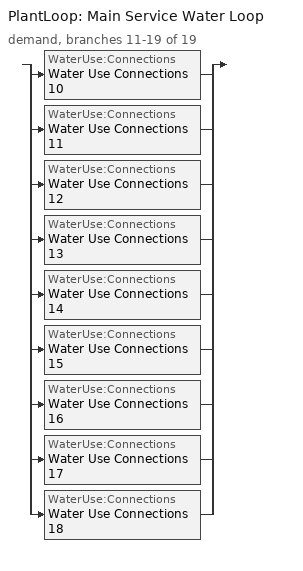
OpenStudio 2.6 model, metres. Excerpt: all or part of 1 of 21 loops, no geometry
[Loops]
PlantLoop 'Main Service Water Loop'
 demand, branches 11-19 of 19: split
  | WaterUse:Connections 'Water Use Connections 10'
  | WaterUse:Connections 'Water Use Connections 11'
  | WaterUse:Connections 'Water Use Connections 12'
  | WaterUse:Connections 'Water Use Connections 13'
  | WaterUse:Connections 'Water Use Connections 14'
  | WaterUse:Connections 'Water Use Connections 15'
  | WaterUse:Connections 'Water Use Connections 16'
  | WaterUse:Connections 'Water Use Connections 17'
  | WaterUse:Connections 'Water Use Connections 18'
[WaterUse:Connections]
Name | Water Use Equipment Name 1
Water Use Connections 10 | Seating area general-sch-c-space function Service Water Use 1.03gal/min
Water Use Connections 11 | Seating area general-sch-d-space function Service Water Use 1.03gal/min
Water Use Connections 12 | Seating area general-sch-e-space function Service Water Use 1.03gal/min
Water Use Connections 13 | Seating area general-sch-f-space function Service Water Use 1.03gal/min
Water Use Connections 14 | Seating area general-sch-g-space function Service Water Use 1.03gal/min
Water Use Connections 15 | Seating area general-sch-h-space function Service Water Use 1.03gal/min
Water Use Connections 16 | Seating area general-sch-i-space function Service Water Use 1.03gal/min
Water Use Connections 17 | Seating area general-sch-j-space function Service Water Use 1.03gal/min
Water Use Connections 18 | Seating area general-sch-k-space function Service Water Use 1.03gal/min
[WaterUse:Equipment:Definition] Peak Flow Rate {m3/s}=6.47307e-05
Name | Target Temperature Schedule | Sensible Fraction Schedule | Latent Fraction Schedule
Seating area general-sch-c-space function Service Water Use Def 1.03gal/min | Schedule Ruleset 32 | Schedule Ruleset 30 | Schedule Ruleset 31
Seating area general-sch-d-space function Service Water Use Def 1.03gal/min | Schedule Ruleset 35 | Schedule Ruleset 33 | Schedule Ruleset 34
Seating area general-sch-e-space function Service Water Use Def 1.03gal/min | Schedule Ruleset 38 | Schedule Ruleset 36 | Schedule Ruleset 37
Seating area general-sch-f-space function Service Water Use Def 1.03gal/min | Schedule Ruleset 41 | Schedule Ruleset 39 | Schedule Ruleset 40
Seating area general-sch-g-space function Service Water Use Def 1.03gal/min | Schedule Ruleset 44 | Schedule Ruleset 42 | Schedule Ruleset 43
Seating area general-sch-h-space function Service Water Use Def 1.03gal/min | Schedule Ruleset 47 | Schedule Ruleset 45 | Schedule Ruleset 46
Seating area general-sch-i-space function Service Water Use Def 1.03gal/min | Schedule Ruleset 50 | Schedule Ruleset 48 | Schedule Ruleset 49
Seating area general-sch-j-space function Service Water Use Def 1.03gal/min | Schedule Ruleset 53 | Schedule Ruleset 51 | Schedule Ruleset 52
Seating area general-sch-k-space function Service Water Use Def 1.03gal/min | Schedule Ruleset 56 | Schedule Ruleset 54 | Schedule Ruleset 55
[WaterUse:Equipment]
Name | Water Use Equipment Definition | Space | Flow Rate Fraction Schedule
Seating area general-sch-c-space function Service Water Use 1.03gal/min | Seating area general-sch-c-space function Service Water Use Def 1.03gal/min | Seating area general-sch-C-Space Function | NECB-C-Service Water Heating
Seating area general-sch-d-space function Service Water Use 1.03gal/min | Seating area general-sch-d-space function Service Water Use Def 1.03gal/min | Seating area general-sch-D-Space Function | NECB-D-Service Water Heating
Seating area general-sch-e-space function Service Water Use 1.03gal/min | Seating area general-sch-e-space function Service Water Use Def 1.03gal/min | Seating area general-sch-E-Space Function | NECB-E-Service Water Heating
Seating area general-sch-f-space function Service Water Use 1.03gal/min | Seating area general-sch-f-space function Service Water Use Def 1.03gal/min | Seating area general-sch-F-Space Function | NECB-F-Service Water Heating
Seating area general-sch-g-space function Service Water Use 1.03gal/min | Seating area general-sch-g-space function Service Water Use Def 1.03gal/min | Seating area general-sch-G-Space Function | NECB-G-Service Water Heating
Seating area general-sch-h-space function Service Water Use 1.03gal/min | Seating area general-sch-h-space function Service Water Use Def 1.03gal/min | Seating area general-sch-H-Space Function | NECB-H-Service Water Heating
Seating area general-sch-i-space function Service Water Use 1.03gal/min | Seating area general-sch-i-space function Service Water Use Def 1.03gal/min | Seating area general-sch-I-Space Function | NECB-I-Service Water Heating
Seating area general-sch-j-space function Service Water Use 1.03gal/min | Seating area general-sch-j-space function Service Water Use Def 1.03gal/min | Seating area general-sch-J-Space Function | NECB-J-Service Water Heating
Seating area general-sch-k-space function Service Water Use 1.03gal/min | Seating area general-sch-k-space function Service Water Use Def 1.03gal/min | Seating area general-sch-K-Space Function | NECB-K-Service Water Heating
[Schedule:Ruleset]
Name | Default Day Schedule
NECB-C-Service Water Heating | NECB-C-Service Water Heating Default
Schedule Ruleset 30 | Schedule Day 34
Schedule Ruleset 31 | Schedule Day 35
Schedule Ruleset 32 | Schedule Day 36
Schedule Ruleset 33 | Schedule Day 37
Schedule Ruleset 34 | Schedule Day 38
Schedule Ruleset 35 | Schedule Day 39
NECB-D-Service Water Heating | NECB-D-Service Water Heating Default
Schedule Ruleset 36 | Schedule Day 40
Schedule Ruleset 37 | Schedule Day 41
Schedule Ruleset 38 | Schedule Day 42
NECB-E-Service Water Heating | NECB-E-Service Water Heating Default
Schedule Ruleset 39 | Schedule Day 43
Schedule Ruleset 40 | Schedule Day 44
Schedule Ruleset 41 | Schedule Day 45
NECB-F-Service Water Heating | NECB-F-Service Water Heating Default
Schedule Ruleset 42 | Schedule Day 46
Schedule Ruleset 43 | Schedule Day 47
Schedule Ruleset 44 | Schedule Day 48
NECB-G-Service Water Heating | NECB-G-Service Water Heating Default
Schedule Ruleset 45 | Schedule Day 49
Schedule Ruleset 46 | Schedule Day 50
Schedule Ruleset 47 | Schedule Day 51
NECB-H-Service Water Heating | NECB-H-Service Water Heating Default
Schedule Ruleset 48 | Schedule Day 52
Schedule Ruleset 49 | Schedule Day 53
Schedule Ruleset 50 | Schedule Day 54
NECB-I-Service Water Heating | NECB-I-Service Water Heating Default
Schedule Ruleset 51 | Schedule Day 55
Schedule Ruleset 52 | Schedule Day 56
Schedule Ruleset 53 | Schedule Day 57
NECB-J-Service Water Heating | NECB-J-Service Water Heating Default
Schedule Ruleset 54 | Schedule Day 58
Schedule Ruleset 55 | Schedule Day 59
Schedule Ruleset 56 | Schedule Day 60
NECB-K-Service Water Heating | NECB-K-Service Water Heating Default
[Schedule:Day]
NECB-C-Service Water Heating Default; NECB-C-Service Water Heating Default|Wkdy Day: 8, 0, 0.05, 9, 0, 0.1, 10, 0, 0.2, 11, 0, 0.3, 12, 0, 0.4, 16, 0, 0.8, 17, 0, 0.6, 18, 0, 0.4, 19, 0, 0.3, 21, 0, 0.2, 24, 0, 0.05
NECB-C-Service Water Heating Sat Day: 8, 0, 0.05, 9, 0, 0.1, 10, 0, 0.2, 11, 0, 0.3, 12, 0, 0.5, 16, 0, 0.9, 17, 0, 0.7, 18, 0, 0.5, 19, 0, 0.3, 21, 0, 0.2, 24, 0, 0.05
NECB-C-Service Water Heating Sun|Hol Day: 8, 0, 0.05, 9, 0, 0.1, 10, 0, 0.2, 11, 0, 0.3, 12, 0, 0.5, 17, 0, 0.9, 18, 0, 0.5, 19, 0, 0.3, 24, 0, 0.05
Schedule Day 34; Schedule Day 37; Schedule Day 40; Schedule Day 43; Schedule Day 46; Schedule Day 49; Schedule Day 52; Schedule Day 55; Schedule Day 58: 24, 0, 0.2
Schedule Day 35; Schedule Day 38; NECB-D-Service Water Heating Sat Day; NECB-D-Service Water Heating Sun|Hol Day; Schedule Day 41; NECB-E-Service Water Heating Sun|Hol Day; Schedule Day 44; Schedule Day 47; Schedule Day 50; Schedule Day 53; Schedule Day 56; Schedule Day 59: 24, 0, 0.05
Schedule Day 36; Schedule Day 39; Schedule Day 42; Schedule Day 45; Schedule Day 48; Schedule Day 51; Schedule Day 54; Schedule Day 57; Schedule Day 60: 24, 0, 60
NECB-D-Service Water Heating Default; NECB-D-Service Water Heating Default|Wkdy Day: 8, 0, 0.05, 10, 0, 0.5, 16, 0, 0.9, 17, 0, 0.7, 18, 0, 0.3, 21, 0, 0.5, 22, 0, 0.3, 24, 0, 0.05
NECB-E-Service Water Heating Default; NECB-E-Service Water Heating Default|Wkdy Day: 8, 0, 0.05, 9, 0, 0.1, 10, 0, 0.4, 12, 0, 0.5, 13, 0, 0.7, 14, 0, 0.9, 15, 0, 0.8, 16, 0, 0.7, 17, 0, 0.8, 18, 0, 0.3, 24, 0, 0.05
NECB-E-Service Water Heating Sat Day: 10, 0, 0.05, 12, 0, 0.2, 13, 0, 0.4, 16, 0, 0.2, 24, 0, 0.05
NECB-F-Service Water Heating Default; NECB-F-Service Water Heating Default|Wkdy Day; NECB-F-Service Water Heating Sat Day; NECB-F-Service Water Heating Sun|Hol Day: 1, 0, 0.35, 2, 0, 0.21, 3, 0, 0.14, 5, 0, 0.07, 6, 0, 0.14, 7, 0, 0.28, 8, 0, 0.42, 9, 0, 0.63, 10, 0, 0.49, 12, 0, 0.35, 13, 0, 0.28, 14, 0, 0.35, 15, 0, 0.28, 19, 0, 0.21, 20, 0, 0.35, 24, 0, 0.49
NECB-G-Service Water Heating Default; NECB-G-Service Water Heating Default|Wkdy Day: 1, 0, 0.1, 6, 0, 0.05, 7, 0, 0.2, 8, 0, 0.8, 9, 0, 0.7, 10, 0, 0.5, 11, 0, 0.4, 14, 0, 0.2, 15, 0, 0.3, 17, 0, 0.5, 19, 0, 0.7, 21, 0, 0.4, 23, 0, 0.2, 24, 0, 0.1
NECB-G-Service Water Heating Sat Day: 1, 0, 0.1, 7, 0, 0.05, 8, 0, 0.2, 11, 0, 0.5, 15, 0, 0.3, 16, 0, 0.7, 17, 0, 0.9, 19, 0, 0.7, 20, 0, 0.6, 21, 0, 0.5, 22, 0, 0.4, 23, 0, 0.3, 24, 0, 0.2
NECB-G-Service Water Heating Sun|Hol Day: 1, 0, 0.1, 8, 0, 0.05, 9, 0, 0.2, 11, 0, 0.3, 13, 0, 0.2, 14, 0, 0.3, 15, 0, 0.4, 16, 0, 0.5, 17, 0, 0.6, 18, 0, 0.7, 19, 0, 0.4, 20, 0, 0.3, 24, 0, 0.2
NECB-H-Service Water Heating Default; NECB-H-Service Water Heating Default|Wkdy Day; NECB-H-Service Water Heating Sat Day; NECB-H-Service Water Heating Sun|Hol Day: 24, 0, 0.9
NECB-I-Service Water Heating Default; NECB-I-Service Water Heating Default|Wkdy Day: 1, 0, 0.2, 15, 0, 0.05, 18, 0, 0.2, 19, 0, 0.4, 22, 0, 0.9, 23, 0, 0.8, 24, 0, 0.6
NECB-I-Service Water Heating Sat Day: 1, 0, 0.2, 10, 0, 0.05, 13, 0, 0.2, 14, 0, 0.4, 15, 0, 0.8, 16, 0, 0.9, 17, 0, 0.8, 18, 0, 0.6, 20, 0, 0.4, 22, 0, 0.9, 23, 0, 0.8, 24, 0, 0.6
NECB-I-Service Water Heating Sun|Hol Day: 8, 0, 0.05, 9, 0, 0.1, 10, 0, 0.2, 12, 0, 0.4, 13, 0, 0.2, 14, 0, 0.1, 24, 0, 0.05
NECB-J-Service Water Heating Default; NECB-J-Service Water Heating Default|Wkdy Day: 5, 0, 0.1, 6, 0, 0.2, 7, 0, 0.4, 21, 0, 0.6, 22, 0, 0.3, 24, 0, 0.1
NECB-J-Service Water Heating Sat Day: 1, 0, 0.5, 2, 0, 0.3, 3, 0, 0.2, 5, 0, 0.1, 6, 0, 0.2, 7, 0, 0.4, 8, 0, 0.5, 9, 0, 0.8, 10, 0, 0.6, 15, 0, 0.5, 16, 0, 0.4, 19, 0, 0.3, 20, 0, 0.5, 24, 0, 0.7
NECB-J-Service Water Heating Sun|Hol Day: 1, 0, 0.5, 2, 0, 0.3, 3, 0, 0.2, 5, 0, 0.1, 6, 0, 0.2, 8, 0, 0.4, 9, 0, 0.6, 10, 0, 0.9, 11, 0, 0.7, 14, 0, 0.5, 15, 0, 0.4, 19, 0, 0.3, 20, 0, 0.4, 24, 0, 0.6
NECB-K-Service Water Heating Default; NECB-K-Service Water Heating Default|Wkdy Day; NECB-K-Service Water Heating Sat Day; NECB-K-Service Water Heating Sun|Hol Day: 24, 0, 0
[Schedule:Rule] Date Specification Type=DateRange; Start Month=1; Start Day=1; End Month=12; End Day=31
Name | Schedule Ruleset | Rule Order | Day Schedule | Apply Monday | Apply Tuesday | Apply Wednesday | Apply Thursday | Apply Friday | Apply Saturday | Apply Sunday
Schedule Rule 182 | NECB-C-Service Water Heating | 2 | NECB-C-Service Water Heating Default|Wkdy Day | Yes | Yes | Yes | Yes | Yes
Schedule Rule 183 | NECB-C-Service Water Heating | 1 | NECB-C-Service Water Heating Sat Day |  |  |  |  |  | Yes
Schedule Rule 184 | NECB-C-Service Water Heating | 0 | NECB-C-Service Water Heating Sun|Hol Day |  |  |  |  |  |  | Yes
Schedule Rule 185 | NECB-D-Service Water Heating | 2 | NECB-D-Service Water Heating Default|Wkdy Day | Yes | Yes | Yes | Yes | Yes
Schedule Rule 186 | NECB-D-Service Water Heating | 1 | NECB-D-Service Water Heating Sat Day |  |  |  |  |  | Yes
Schedule Rule 187 | NECB-D-Service Water Heating | 0 | NECB-D-Service Water Heating Sun|Hol Day |  |  |  |  |  |  | Yes
Schedule Rule 188 | NECB-E-Service Water Heating | 2 | NECB-E-Service Water Heating Default|Wkdy Day | Yes | Yes | Yes | Yes | Yes
Schedule Rule 189 | NECB-E-Service Water Heating | 1 | NECB-E-Service Water Heating Sat Day |  |  |  |  |  | Yes
Schedule Rule 190 | NECB-E-Service Water Heating | 0 | NECB-E-Service Water Heating Sun|Hol Day |  |  |  |  |  |  | Yes
Schedule Rule 191 | NECB-F-Service Water Heating | 2 | NECB-F-Service Water Heating Default|Wkdy Day | Yes | Yes | Yes | Yes | Yes
Schedule Rule 192 | NECB-F-Service Water Heating | 1 | NECB-F-Service Water Heating Sat Day |  |  |  |  |  | Yes
Schedule Rule 193 | NECB-F-Service Water Heating | 0 | NECB-F-Service Water Heating Sun|Hol Day |  |  |  |  |  |  | Yes
Schedule Rule 194 | NECB-G-Service Water Heating | 2 | NECB-G-Service Water Heating Default|Wkdy Day | Yes | Yes | Yes | Yes | Yes
Schedule Rule 195 | NECB-G-Service Water Heating | 1 | NECB-G-Service Water Heating Sat Day |  |  |  |  |  | Yes
Schedule Rule 196 | NECB-G-Service Water Heating | 0 | NECB-G-Service Water Heating Sun|Hol Day |  |  |  |  |  |  | Yes
Schedule Rule 197 | NECB-H-Service Water Heating | 2 | NECB-H-Service Water Heating Default|Wkdy Day | Yes | Yes | Yes | Yes | Yes
Schedule Rule 198 | NECB-H-Service Water Heating | 1 | NECB-H-Service Water Heating Sat Day |  |  |  |  |  | Yes
Schedule Rule 199 | NECB-H-Service Water Heating | 0 | NECB-H-Service Water Heating Sun|Hol Day |  |  |  |  |  |  | Yes
Schedule Rule 200 | NECB-I-Service Water Heating | 2 | NECB-I-Service Water Heating Default|Wkdy Day | Yes | Yes | Yes | Yes | Yes
Schedule Rule 201 | NECB-I-Service Water Heating | 1 | NECB-I-Service Water Heating Sat Day |  |  |  |  |  | Yes
Schedule Rule 202 | NECB-I-Service Water Heating | 0 | NECB-I-Service Water Heating Sun|Hol Day |  |  |  |  |  |  | Yes
Schedule Rule 203 | NECB-J-Service Water Heating | 2 | NECB-J-Service Water Heating Default|Wkdy Day | Yes | Yes | Yes | Yes | Yes
Schedule Rule 204 | NECB-J-Service Water Heating | 1 | NECB-J-Service Water Heating Sat Day |  |  |  |  |  | Yes
Schedule Rule 205 | NECB-J-Service Water Heating | 0 | NECB-J-Service Water Heating Sun|Hol Day |  |  |  |  |  |  | Yes
Schedule Rule 206 | NECB-K-Service Water Heating | 2 | NECB-K-Service Water Heating Default|Wkdy Day | Yes | Yes | Yes | Yes | Yes
Schedule Rule 207 | NECB-K-Service Water Heating | 1 | NECB-K-Service Water Heating Sat Day |  |  |  |  |  | Yes
Schedule Rule 208 | NECB-K-Service Water Heating | 0 | NECB-K-Service Water Heating Sun|Hol Day |  |  |  |  |  |  | Yes
